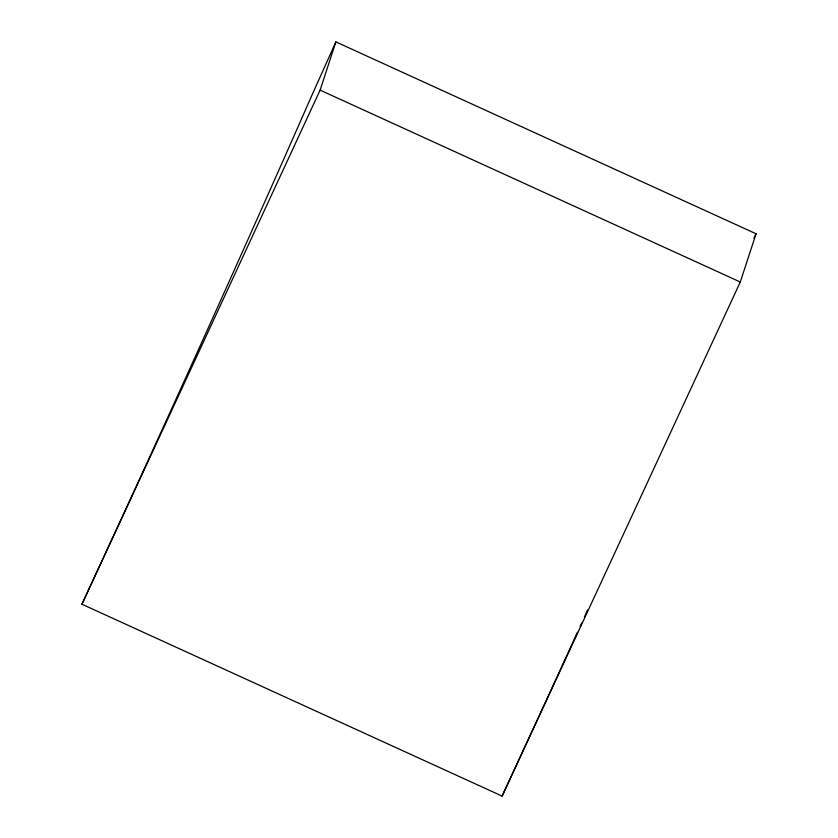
<?xml version="1.0" encoding="UTF-8"?>
<svg xmlns="http://www.w3.org/2000/svg" width="838" height="838" viewBox="0 0 838 838"><rect width="100%" height="100%" fill="white"/><g stroke="black" fill="none" stroke-linecap="round" stroke-linejoin="round"><path stroke-width="1.26" d="M81.935 604.219L320.116 90.137L335.881 41.9L756.065 233.781L740.289 282.018L502.119 796.1L81.935 604.219L125.669 509.399A770.311 19.159 -65.5 0 0 312.564 93.783L335.881 41.9M502.119 796.1L545.842 701.291A770.311 19.159 -65.5 0 0 567.274 654.488M753.907 238.139L756.065 233.781M320.116 90.137L740.289 282.018M587.585 609.959A770.311 19.159 -65.5 0 1 584.39 616.988M581.719 622.844A770.311 19.159 -65.5 0 1 580.116 626.363M577.445 632.219A770.311 19.159 -65.5 0 1 567.808 653.315"/></g></svg>
